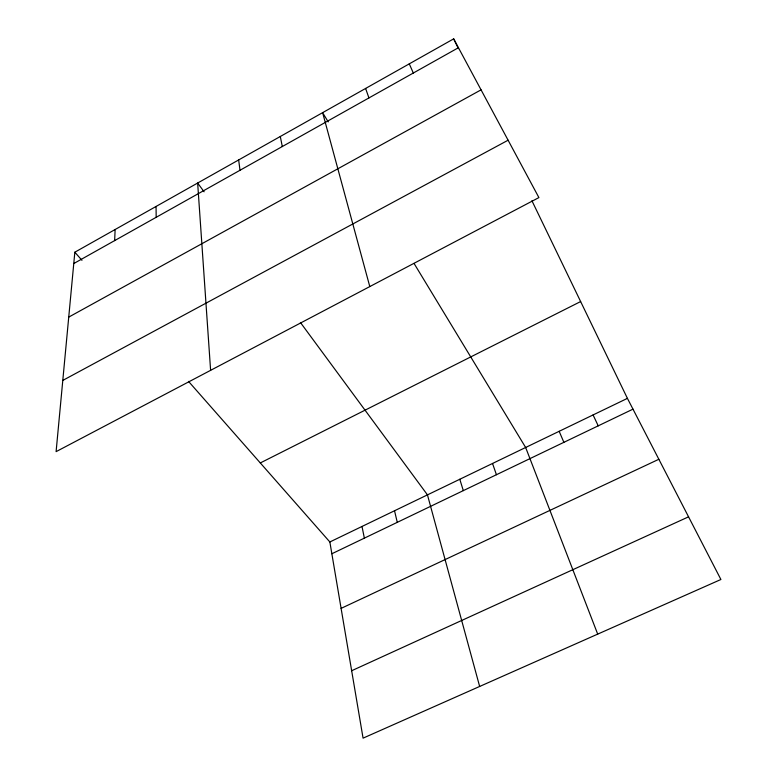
<?xml version="1.0" encoding="UTF-8"?>
<svg xmlns="http://www.w3.org/2000/svg" width="777" height="777" viewBox="0 0 777 777"><rect width="100%" height="100%" fill="white"/><g stroke="black" fill="none" stroke-linecap="round" stroke-linejoin="round"><path stroke-width="1.17" d="M114.646 240.608L115.132 229.516M74.835 252.204L56.099 451.641L538.908 197.591L453.681 38.85L74.835 252.204L81.964 260.305M73.776 263.539L458.44 47.708M68.745 317.103L481.06 89.85M62.791 380.419L508.1 140.21M260.305 462.946L580.633 301.554M329.856 541.977L627.418 398.368L720.901 579.496L363.073 738.15L329.856 541.977L188.52 381.381M331.847 553.758L632.983 409.149M341.103 608.381L658.847 459.275M351.66 670.736L688.558 516.831M204.098 191.793L197.649 183.042L210.606 370.338M300.417 322.484L427.457 494.871L479.652 686.46M328.215 121.902L322.62 112.665L369.794 286.577M414.034 263.413L525.65 447.484L597.698 634.119M453.681 38.85L458.401 48.611M531.924 200.757L627.418 398.368M593.084 414.937L598.222 425.845M409.285 63.85L413.315 73.028M559.168 431.313L563.879 442.336M365.608 88.452L368.939 97.931M492.531 463.471L496.435 474.728M459.799 479.263L463.315 490.627M394.531 510.761L397.27 522.348M362.004 526.466L364.364 538.15M280.303 136.49L282.294 146.542M238.656 159.945L240.006 170.27M156.06 206.459L156.177 217.307"/></g></svg>
